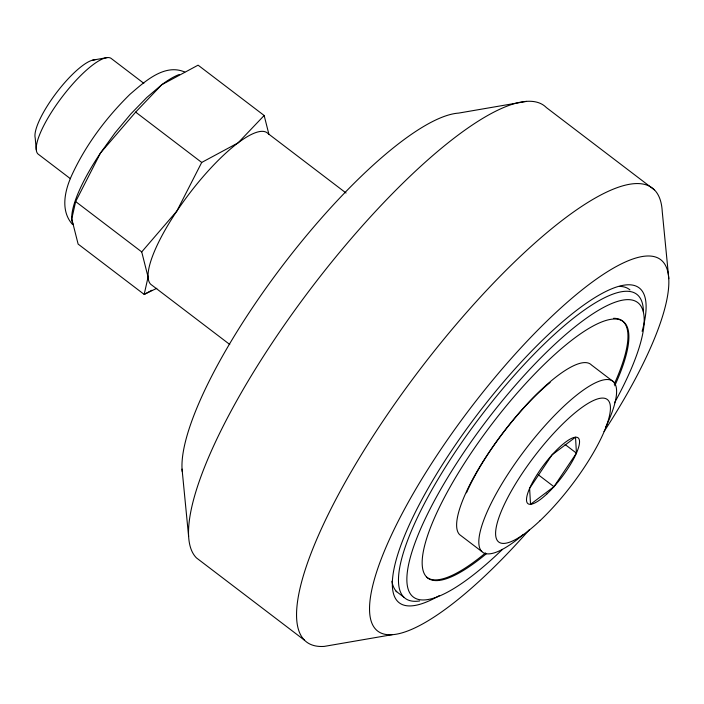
<?xml version="1.0" encoding="UTF-8"?>
<svg xmlns="http://www.w3.org/2000/svg" width="704" height="704" viewBox="0 0 704 704"><rect width="100%" height="100%" fill="white"/><g stroke="black" fill="none" stroke-linecap="round" stroke-linejoin="round"><path stroke-width="1.06" d="M179.212 74.545A95.542 25.098 -52.7 0 0 161.753 84.735L146.775 97.504L130.856 113.907L115.086 132.81L100.531 152.935L75.662 201.573L71.764 218.918L78.118 244.077L144.179 294.413L156.816 288.297M73.234 224.576A95.542 25.098 -52.7 0 1 100.531 152.935L135.652 112.112L161.753 84.735L198.088 65.164L264.158 115.5L238.058 142.877L201.714 162.448L176.845 211.086L141.724 251.909L148.078 277.059L144.179 294.413L151.826 290.294M553.942 486.693L576.435 453.147L575.52 437.202L552.103 454.81L529.61 488.356L530.526 504.302L553.942 486.693L538.234 474.716M92.717 60.122L107.202 57.605M526.557 101.394L458.586 113.106A233.482 61.336 -52.7 0 0 285.842 261.342A233.482 61.336 -52.7 0 0 182.257 471.627M392.26 634.674L324.289 646.395A285.314 74.95 -52.7 0 1 425.99 361.583A285.314 74.95 -52.7 0 1 662.226 211.367L668.8 278.687M184.774 72.037C164.604 63.21 144.778 81.629 130.838 93.553L129.835 94.433C106.471 117.436 86.381 144.065 72.442 173.818C65.138 189.27 59.708 210.197 72.512 224.462M654.359 189.86L546.348 107.554A285.314 74.95 -52.7 0 0 317.979 279.277A285.314 74.95 -52.7 0 0 196.486 557.929L304.498 640.226M613.606 381.867L591.43 364.962A107.483 28.239 -52.7 0 0 505.393 429.66A107.483 28.239 -52.7 0 0 459.624 534.635L481.809 551.531M346.06 193.019L267.881 133.443A95.542 25.098 -52.7 0 0 191.4 190.96A95.542 25.098 -52.7 0 0 150.709 284.266L229.777 344.494M143.845 83.327L111.522 58.705A60.192 15.814 -52.7 0 0 62.946 95.858A60.192 15.814 -52.7 0 0 38.078 154.062L70.4 178.693M135.652 112.112L201.714 162.448M565.092 444.497L576.435 453.147M75.662 201.573L141.724 251.909M395.974 591.166L403.788 597.124M264.158 115.5L268.919 134.367M182.046 469.102L188.61 536.422M36.265 149.714L35.2 137.931A50.16 13.174 -52.7 0 1 56.918 92.136A50.16 13.174 -52.7 0 1 95.031 59.831M439.296 595.637A197.947 51.999 -52.7 0 1 410.238 522.799A197.947 51.999 -52.7 0 1 568.014 317.187A197.947 51.999 -52.7 0 1 642.118 331.32M396.739 591.738A190.784 50.116 -52.7 0 1 391.908 581.249M619.96 286.414A190.784 50.116 -52.7 0 1 629.948 289.907M529.338 529.751A233.482 61.336 -52.7 0 1 375.267 576.33A233.482 61.336 -52.7 0 1 606.549 272.281A233.482 61.336 -52.7 0 1 604.023 431.561M523.16 534.67A107.483 28.239 -52.7 0 1 485.179 516.49A107.483 28.239 -52.7 0 1 580.914 391.846A107.483 28.239 -52.7 0 1 605.642 427.275M502.48 549.375A185.117 48.629 -52.7 0 1 414.938 543.057A185.117 48.629 -52.7 0 1 587.242 317.61A185.117 48.629 -52.7 0 1 614.539 402.767M419.646 600.961A191.083 50.195 -52.7 0 1 484.255 411.664A191.083 50.195 -52.7 0 1 643.438 311.67M486.446 553.643A161.234 42.354 -52.7 0 1 431.79 524.313A161.234 42.354 -52.7 0 1 573.47 338.914A161.234 42.354 -52.7 0 1 614.733 385.757M613.545 318.314A161.234 42.354 -52.7 0 1 614.231 384.138M485.531 552.939A161.234 42.354 -52.7 0 1 426.501 577.034M466.479 492.809A102.714 26.981 -52.7 0 1 550.097 382.457M540.091 520.634A89.575 23.531 -52.7 0 0 607.939 400.057A89.575 23.531 -52.7 0 0 511.034 491.559A89.575 23.531 -52.7 0 0 540.091 520.634M547.052 493.794A41.369 10.868 -52.7 0 0 578.389 438.099A41.369 10.868 -52.7 0 0 533.632 480.366A41.369 10.868 -52.7 0 0 547.052 493.794"/></g></svg>
